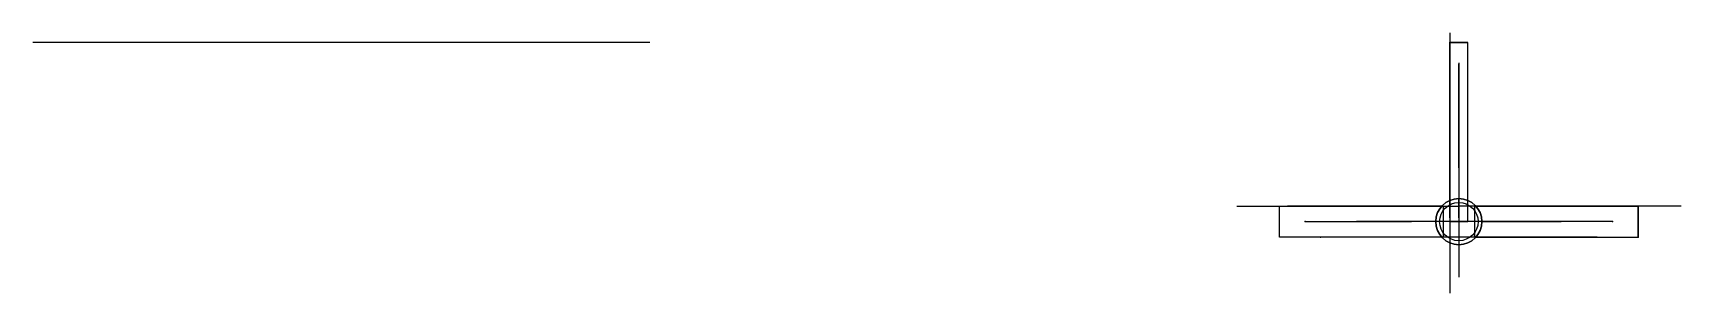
# Model space of a CAD drawing. Header units: centimetres. Extents: x -55.7 to 8.7, y -2.8 to 7.4.
import ezdxf

# ---------------------------------------------------------------- set-up
doc = ezdxf.new("R2010")
doc.units = ezdxf.units.CM
doc.header["$MEASUREMENT"] = 0
for name, color, linetype in [('Tail connector v12_Sketch1', 7, 'Continuous'), ('Tail connector v12_Sketch13', 7, 'Continuous'), ('Tail connector v12_Sketch16', 7, 'Continuous'), ('Tail connector v12_Sketch17', 7, 'Continuous'), ('Tail connector v12_Sketch18', 7, 'Continuous'), ('Tail connector v12_Sketch2', 7, 'Continuous'), ('Tail connector v12_Sketch20', 7, 'Continuous'), ('Tail connector v12_Sketch21', 7, 'Continuous'), ('Tail connector v12_Sketch3', 7, 'Continuous'), ('Tail connector v12_Sketch4', 7, 'Continuous'), ('Tail connector v12_Sketch5', 7, 'Continuous'), ('Tail connector v12_Sketch6', 7, 'Continuous'), ('Tail connector v12_Sketch7', 7, 'Continuous')]:
    doc.layers.add(name, color=color, linetype=linetype)

msp = doc.modelspace()

# ---------------------------------------------------------------- linework, layer by layer
at = {"layer": 'Tail connector v12_Sketch1'}
msp.add_circle((0, 0), 0.9, dxfattribs=at)
msp.add_point((0, 0), dxfattribs=at)
at = {"layer": 'Tail connector v12_Sketch13'}
for radius in [0.9, 0.75]:
    msp.add_circle((0, 0, 5.5), radius, dxfattribs=at)
msp.add_point((0, 0, 5.5), dxfattribs=at)
at = {"layer": 'Tail connector v12_Sketch16'}
for p, q in [((-0.35, 7.366, -3.016), (-0.35, -2.787, -3.016)), ((-0.35, 7, -5), (-0.35, 1.529, -5)), ((-0.35, 7, -1.033), (-0.35, 7, -5)), ((-0.35, 1.529, -0.117), (-0.35, 7, -1.033)), ((-0.35, 6.7, -4.2), (-0.35, 6.7, -3.666)), ((-0.35, 6.7, -2.366), (-0.35, 6.7, -1.71)), ((-0.35, 6.283, -1.217), (-0.35, 5.347, -1.06)), ((-0.35, 5.264, -2.866), (-0.35, 6.2, -2.866)), ((-0.35, 5.264, -4.7), (-0.35, 6.2, -4.7)), ((-0.35, 6.2, -3.166), (-0.35, 5.264, -3.166)), ((-0.35, 4.764, -3.526), (-0.35, 4.764, -3.666)), ((-0.35, 4.764, -1.409), (-0.35, 4.764, -2.366)), ((-0.35, 4.764, -1.553), (-0.35, 4.764, -1.409)), ((-0.35, 4.764, -3.526), (-0.35, 4.764, -4.2)), ((-0.35, 4.614, -7.738), (-0.35, 4.614, 5.848)), ((-0.35, 4.614, -7.738), (-0.35, 4.614, 5.848)), ((-0.35, 4.464, -3.526), (-0.35, 4.464, -4.2)), ((-0.35, 4.464, -3.526), (-0.35, 4.464, -3.666)), ((-0.35, 4.464, -1.336), (-0.35, 4.464, -2.366)), ((-0.35, 2.412, -0.569), (-0.35, 4.047, -0.843)), ((-0.35, 2.329, -3.166), (-0.35, 3.964, -3.166)), ((-0.35, 3.964, -4.7), (-0.35, 2.329, -4.7)), ((-0.35, 3.964, -2.866), (-0.35, 2.329, -2.866)), ((-0.35, 1.829, -4.2), (-0.35, 1.829, -3.666)), ((-0.35, 1.829, -2.366), (-0.35, 1.829, -1.062)), ((-0.35, 1.529, -0.117), (-0.35, 1.529, -5))]:
    msp.add_line(p, q, dxfattribs=at)
at = {"layer": 'Tail connector v12_Sketch16', "extrusion": (-1, 0, 0)}
for centre, start, end in [((-6.2, -1.71, 0.35), 99.5, 180), ((-6.2, -2.366, 0.35), 180, 270), ((-6.2, -4.2, 0.35), 180, 270), ((-6.2, -3.666, 0.35), 90, 180), ((-5.264, -1.553, 0.35), 0, 99.5), ((-5.264, -4.2, 0.35), 270, 0), ((-5.264, -2.366, 0.35), 270, 0), ((-5.264, -3.666, 0.35), 360, 90), ((-3.964, -4.2, 0.35), 180, 270), ((-3.964, -2.366, 0.35), 180, 270), ((-3.964, -1.336, 0.35), 99.5, 180), ((-3.964, -3.666, 0.35), 90, 180), ((-2.329, -1.062, 0.35), 0, 99.5), ((-2.329, -2.366, 0.35), 270, 0), ((-2.329, -4.2, 0.35), 270, 0), ((-2.329, -3.666, 0.35), 0, 90)]:
    msp.add_arc(centre, 0.5, start, end, dxfattribs=at)
at = {"layer": 'Tail connector v12_Sketch16'}
msp.add_point((-0.35, 0), dxfattribs=at)
at = {"layer": 'Tail connector v12_Sketch17'}
for p, q in [((7, 0.6, -1), (7, -0.6, -1)), ((7, -0.6, -4), (7, 0.6, -4)), ((7, 0.6, -4), (7, 0.6, -1)), ((7, 0.087, -5.735), (7, 0.387, -5.721)), ((7, 0.387, -5.721), (7, 0.15, -0.287)), ((7, 0.15, -0.287), (7, -0.15, -0.3)), ((7, -0.15, -0.3), (7, 0.087, -5.735)), ((7, 0, 1.263), (7, 0, -7.737)), ((7, -0.15, 0.563), (7, -0.15, -6.137)), ((7, -0.6, -1), (7, -0.6)), ((7, -0.6, -1), (7, -0.6, -4))]:
    msp.add_line(p, q, dxfattribs=at)
for p in [(7, 0), (7, -0.6, -5)]:
    msp.add_point(p, dxfattribs=at)
at = {"layer": 'Tail connector v12_Sketch18'}
for p, q in [((-8.679, 0.6, -2.5), (0, 0.6, -2.5)), ((-7.001, 0.6, -5), (-1.673, 0.6, -5)), ((-7.001, 0.6, -5), (-1.673, 0.6, -5)), ((-7, 0.6, -1), (-7, 0.6, -4)), ((-6.7, 0.6, -0.8), (-6.7, 0.6, -1.85)), ((-6.7, 0.6, -4.2), (-6.7, 0.6, -3.15)), ((-6.2, 0.6, -2.35), (-4.486, 0.6, -2.35)), ((-6.2, 0.6, -2.65), (-4.486, 0.6, -2.65)), ((-4.486, 0.6, -4.7), (-6.2, 0.6, -4.7)), ((-4.486, 0.6, -0.3), (-6.2, 0.6, -0.3)), ((-4.486, 0.6, -4.7), (-6.2, 0.6, -4.7)), ((-0.672, 0.6, -5), (-6, 0.6, -5)), ((-6, 0.6, -5), (-0.672, 0.6, -5)), ((-0.672, 0.6, -5), (-6, 0.6, -5)), ((-3.986, 0.6, -3.15), (-3.986, 0.6, -4.2)), ((-3.986, 0.6, -1.85), (-3.986, 0.6, -0.8)), ((-3.836, 0.6, 1.921), (-3.836, 0.6, -5.558)), ((-3.686, 0.6, -1.85), (-3.686, 0.6, -0.8)), ((-3.686, 0.6, -3.15), (-3.686, 0.6, -4.2)), ((-3.186, 0.6, -0.3), (-2.171, 0.6, -0.3)), ((-2.172, 0.6, -2.65), (-3.186, 0.6, -2.65)), ((-2.171, 0.6, -2.35), (-3.186, 0.6, -2.35)), ((-3.186, 0.6, -4.7), (-2.172, 0.6, -4.7)), ((-1.672, 0.6, -4.2), (-1.672, 0.6, -3.15)), ((-1.671, 0.6, -0.8), (-1.671, 0.6, -1.85)), ((-0.672, 0.6), (-0.672, 0.6, -5)), ((-0.672, 0.6, -5), (-0.672, 0.6)), ((8.679, 0.6, -2.5), (0, 0.6, -2.5)), ((0, 0.6, 4), (0, 0.6, -6.5)), ((6, 0.6, -5), (0.672, 0.6, -5)), ((0.672, 0.6), (6, 0.6)), ((0.672, 0.6), (0.672, 0.6, -5)), ((0.672, 0.6, -5), (6, 0.6, -5)), ((0.672, 0.6, -5), (6, 0.6, -5)), ((0.672, 0.6, -5), (0.672, 0.6)), ((1.671, 0.6, -0.8), (1.671, 0.6, -1.85)), ((1.672, 0.6, -4.2), (1.672, 0.6, -3.15)), ((7.001, 0.6), (1.673, 0.6)), ((7.001, 0.6, -5), (1.673, 0.6, -5)), ((7.001, 0.6, -5), (1.673, 0.6, -5)), ((2.171, 0.6, -2.35), (3.186, 0.6, -2.35)), ((3.186, 0.6, -0.3), (2.171, 0.6, -0.3)), ((2.172, 0.6, -2.65), (3.186, 0.6, -2.65)), ((3.186, 0.6, -4.7), (2.172, 0.6, -4.7)), ((3.686, 0.6, -1.85), (3.686, 0.6, -0.8)), ((3.686, 0.6, -3.15), (3.686, 0.6, -4.2)), ((3.836, 0.6, 1.921), (3.836, 0.6, -5.558)), ((3.986, 0.6, -1.85), (3.986, 0.6, -0.8)), ((3.986, 0.6, -3.15), (3.986, 0.6, -4.2)), ((6.2, 0.6, -2.35), (4.486, 0.6, -2.35)), ((4.486, 0.6, -4.7), (6.2, 0.6, -4.7)), ((6.2, 0.6, -2.65), (4.486, 0.6, -2.65)), ((4.486, 0.6, -0.3), (6.2, 0.6, -0.3)), ((6.7, 0.6, -0.8), (6.7, 0.6, -1.85)), ((6.7, 0.6, -4.2), (6.7, 0.6, -3.15)), ((7, 0.6, -1), (7, 0.6, -4))]:
    msp.add_line(p, q, dxfattribs=at)
at = {"layer": 'Tail connector v12_Sketch18', "extrusion": (0, 1, 0)}
for centre, radius, start, end in [((6.2, -1.85, 0.6), 0.5, 270, 0), ((6.2, -0.8, 0.6), 0.5, 0, 90), ((6.2, -3.15, 0.6), 0.5, 0, 90), ((6.2, -4.2, 0.6), 0.5, 270, 0), ((6.2, -4.2, 0.6), 0.5, 270, 0), ((4.486, -0.8, 0.6), 0.5, 90, 180), ((4.486, -4.2, 0.6), 0.5, 180, 270), ((4.486, -1.85, 0.6), 0.5, 180, 270), ((4.486, -3.15, 0.6), 0.5, 90, 180), ((3.186, -4.2, 0.6), 0.5, 270, 0), ((3.186, -0.8, 0.6), 0.5, 0, 90), ((3.186, -1.85, 0.6), 0.5, 270, 0), ((3.186, -3.15, 0.6), 0.5, 0, 90), ((2.172, -3.15, 0.6), 0.5, 90, 180), ((2.172, -4.2, 0.6), 0.5, 180, 270), ((2.171, -1.85, 0.6), 0.5, 180, 270), ((2.171, -0.8, 0.6), 0.5, 90, 180), ((-2.171, -1.85, 0.6), 0.5, 270, 0), ((-2.171, -0.8, 0.6), 0.5, 0, 90), ((-2.172, -3.15, 0.6), 0.5, 0, 90), ((-2.172, -4.2, 0.6), 0.5, 270, 0), ((-3.186, -0.8, 0.6), 0.5, 90, 180), ((-3.186, -1.85, 0.6), 0.5, 180, 270), ((-3.186, -4.2, 0.6), 0.5, 180, 270), ((-3.186, -3.15, 0.6), 0.5, 90, 180), ((-4.486, -3.15, 0.6), 0.5, 0, 90), ((-4.486, -4.2, 0.6), 0.5, 270, 0), ((-4.486, -0.8, 0.6), 0.5, 0, 90), ((-4.486, -1.85, 0.6), 0.5, 270, 0), ((-6, -1, 0.6), 1, 90, 180), ((-6, -4, 0.6), 1, 180, 270), ((-6.2, -0.8, 0.6), 0.5, 90, 180), ((-6.2, -3.15, 0.6), 0.5, 90, 180), ((-6.2, -4.2, 0.6), 0.5, 180, 270), ((-6.2, -1.85, 0.6), 0.5, 180, 270)]:
    msp.add_arc(centre, radius, start, end, dxfattribs=at)
at = {"layer": 'Tail connector v12_Sketch18'}
for p in [(-6, 0.6, -4), (-6, 0.6, -1), (-2.172, 0.6, -4.2), (-0.672, 0.6), (0, 0.6)]:
    msp.add_point(p, dxfattribs=at)
at = {"layer": 'Tail connector v12_Sketch2'}
for p, q in [((0.35, 7), (-0.35, 7)), ((-0.35, 7), (-0.35, 0)), ((0.35, 0), (0.35, 7)), ((0, 6.196), (0, -2.169)), ((-7, -0.6), (-7, 0.6)), ((-7, 0.6), (-0.614, 0.6)), ((5.926, 0), (-1.104, 0)), ((-0.614, 0.6), (-0.614, -0.6)), ((-0.35, 0), (0.35, 0)), ((7, 0.6), (0.614, 0.6)), ((0.614, 0.6), (0.614, -0.6)), ((7, -0.6), (7, 0.6)), ((-0.614, -0.6), (-7, -0.6)), ((5.4, -0.6), (-1.153, -0.6)), ((0.614, -0.6), (7, -0.6))]:
    msp.add_line(p, q, dxfattribs=at)
at = {"layer": 'Tail connector v12_Sketch2', "extrusion": (0, 0, -1)}
msp.add_circle((0, 0), 0.9, dxfattribs=at)
at = {"layer": 'Tail connector v12_Sketch2'}
for p in [(0, 0), (-5.4, -0.6)]:
    msp.add_point(p, dxfattribs=at)
at = {"layer": 'Tail connector v12_Sketch20'}
for p, q in [((-6, 0), (-1.85, 0)), ((-0.9, 0, 5.5), (-4, 0)), ((0.9, 0, 5.5), (-0.9, 0, 5.5)), ((0.9, 0, 5.5), (4, 0)), ((6, 0), (1.85, 0))]:
    msp.add_line(p, q, dxfattribs=at)
for p in [(-6, 0), (-0.9, 0, 5.5), (0, 0, 3.747), (6, 0)]:
    msp.add_point(p, dxfattribs=at)
at = {"layer": 'Tail connector v12_Sketch21'}
for p, q in [((0, 2.1, -0.213), (0, 6.165, -0.893)), ((0, 4.165, -0.558), (0, 0.9, 5.5)), ((0, 0.15, 5.5), (0, 0.9, 5.5))]:
    msp.add_line(p, q, dxfattribs=at)
msp.add_point((0, 4.55, -2.606), dxfattribs=at)
at = {"layer": 'Tail connector v12_Sketch3'}
for p, q in [((-0.35, 7), (0.35, 7)), ((0.35, 7, -5), (-0.35, 7, -5)), ((-0.35, 7, -5), (-0.35, 7)), ((0.35, 7), (0.35, 7, -5))]:
    msp.add_line(p, q, dxfattribs=at)
msp.add_point((0, 7), dxfattribs=at)
at = {"layer": 'Tail connector v12_Sketch4'}
for p, q in [((-0.35, 0.829), (-0.35, 7)), ((-0.35, 7, -5), (-0.35, 0.829, -5)), ((-0.35, 7), (-0.35, 7, -5)), ((-0.35, 0.829, -5), (-0.35, 0.829))]:
    msp.add_line(p, q, dxfattribs=at)
msp.add_point((-0.35, 0), dxfattribs=at)
at = {"layer": 'Tail connector v12_Sketch5'}
for p, q in [((-0.35, 0.829), (-0.35, 7, -1.033)), ((-0.35, 7), (-0.35, 7, -5)), ((-0.35, 7), (-0.35, 0.829)), ((-0.35, 7, -1.033), (-0.35, 7)), ((-0.35, 0.829, -5), (-0.35, 0.829))]:
    msp.add_line(p, q, dxfattribs=at)
for p in [(-0.35, 0.829), (-0.35, 0)]:
    msp.add_point(p, dxfattribs=at)
at = {"layer": 'Tail connector v12_Sketch6'}
for p, q in [((-31.6, 7, 7.1), (-55.7, 7, 14.5)), ((-0.35, 7, -1.033), (0.35, 7, -1.033)), ((0.15, 7, -1.233), (-0.15, 7, -1.233)), ((-0.15, 7, -1.233), (-0.15, 7, -4.964)), ((-0.15, 7, -4.964), (0.15, 7, -4.964)), ((0, 7, -6.033), (0, 7, 0.667)), ((0.15, 7, -4.964), (0.15, 7, -1.233))]:
    msp.add_line(p, q, dxfattribs=at)
msp.add_point((0, 7), dxfattribs=at)
msp.add_point((0, 7), dxfattribs=at)
at = {"layer": 'Tail connector v12_Sketch7'}
for p, q in [((-0.35, 7, -1.233), (-0.35, 0.15, -0.086)), ((-0.35, 7, -5), (-0.35, 7, -1.233)), ((-0.35, 0.15, -5), (-0.35, 7, -5)), ((-0.35, 0.829, -5), (-0.35, 0.829)), ((-0.35, 0.15, -5), (-0.35, 0.15, -0.086))]:
    msp.add_line(p, q, dxfattribs=at)
for p in [(-0.35, 7, -5), (-0.35, 7, -1.033), (-0.35, 0)]:
    msp.add_point(p, dxfattribs=at)

doc.saveas('drawing.dxf')
